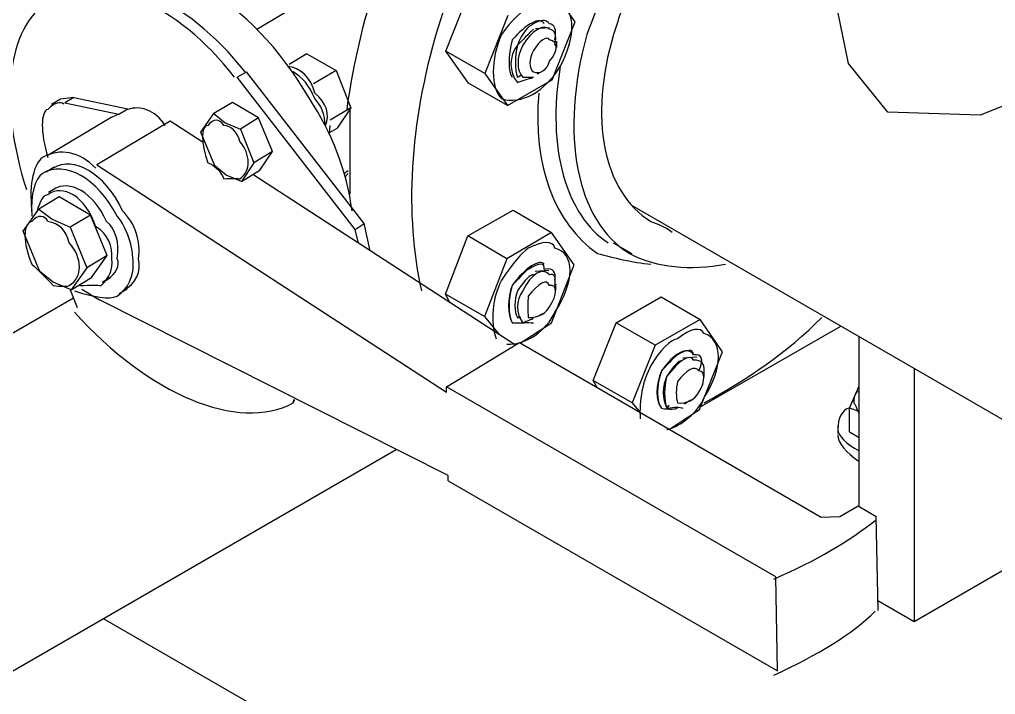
# Model space of a CAD drawing. Header units: inches. Extents: x 0.3 to 33.8, y 15.5 to 37.1.
# Drawn here: x 11.767 to 12.712, y 24.175 to 24.828 of the extents above; entities that cross this region are included whole.
import ezdxf

# ---------------------------------------------------------------- set-up
doc = ezdxf.new("R2010")
doc.units = ezdxf.units.IN
doc.header["$MEASUREMENT"] = 0

# ---------------------------------------------------------------- blocks, each defined once
blk = doc.blocks.new('60298_1')
at = {"transparency": 33554687}
for points in [[(12.07207, 24.8635), (11.99771, 24.81857)], [(12.18, 24.7974), (12.2022, 24.85368)], [(12.30497, 24.8258), (12.28328, 24.85678)], [(12.60758, 24.73853), (12.56937, 24.78552), (12.55646, 24.84852)], [(12.9071, 24.84749), (12.87715, 24.8196), (12.79556, 24.77467), (12.69692, 24.73543), (12.60758, 24.73853)], [(12.2399, 24.832), (12.2177, 24.77571)], [(12.27967, 24.82631), (12.27967, 24.82631)], [(12.28276, 24.76951), (12.30497, 24.8258)], [(12.28018, 24.82012), (12.26676, 24.81909)], [(12.28741, 24.80101), (12.28741, 24.80721)], [(12.2177, 24.77571), (12.18, 24.7974)], [(12.20169, 24.76641), (12.18, 24.7974)], [(12.04522, 24.79481), (12.02817, 24.78449)], [(12.04522, 24.79481), (12.07362, 24.77881)], [(12.07362, 24.77881), (12.05193, 24.76589)], [(12.07362, 24.77881), (12.08808, 24.74266)], [(12.27399, 24.77829), (12.26831, 24.77519)], [(11.97808, 24.77209), (11.98686, 24.77726)], [(12.09221, 24.62492), (11.97808, 24.77209)], [(12.10099, 24.6306), (11.98686, 24.77726)], [(12.2177, 24.77571), (12.23939, 24.74472)], [(12.23939, 24.74472), (12.28276, 24.76951)], [(12.24817, 24.77209), (12.24817, 24.77209)], [(12.26831, 24.77519), (12.26831, 24.77519)], [(12.23939, 24.74472), (12.20169, 24.76641)], [(11.80715, 24.75092), (11.79837, 24.74575)], [(11.82006, 24.75247), (11.80715, 24.75092)], [(11.82006, 24.75247), (11.81128, 24.7473)], [(11.82006, 24.75247), (11.87222, 24.74162)], [(11.81128, 24.7473), (11.86344, 24.73646)], [(11.86344, 24.73646), (11.87222, 24.74162)], [(11.97344, 24.74782), (11.95536, 24.73698)], [(11.99874, 24.73285), (11.97344, 24.74782)], [(12.08808, 24.74266), (12.06794, 24.73078)], [(12.08808, 24.74266), (12.07465, 24.72303)], [(12.08705, 24.74059), (12.08705, 24.659)], [(11.85621, 24.73336), (11.79424, 24.69618)], [(11.86344, 24.73646), (11.85621, 24.73336)], [(11.94297, 24.7189), (11.95536, 24.73698)], [(11.95536, 24.73698), (11.96621, 24.7282)], [(11.99874, 24.73285), (11.98118, 24.722)], [(12.01217, 24.70031), (11.99874, 24.73285)], [(11.91302, 24.72975), (11.84227, 24.6874)], [(11.94503, 24.70909), (11.91302, 24.72975)], [(11.96621, 24.7282), (11.98118, 24.722)], [(11.98118, 24.722), (11.99409, 24.68947)], [(12.06742, 24.71735), (12.06794, 24.72561)], [(12.06794, 24.7189), (12.07465, 24.72303)], [(11.9564, 24.68637), (11.94297, 24.7189)], [(12.01217, 24.70031), (11.99409, 24.68947)], [(11.99977, 24.68224), (12.01217, 24.70031)], [(11.79321, 24.68069), (11.80096, 24.68534)], [(11.84227, 24.6874), (12.18052, 24.46741)], [(11.96724, 24.67759), (11.9564, 24.68637)], [(11.99409, 24.68947), (11.98221, 24.67139)], [(11.98221, 24.67139), (11.96724, 24.67759)], [(11.98221, 24.67139), (11.99977, 24.68224)], [(12.24713, 24.51286), (11.99306, 24.6781)], [(12.0855, 24.68172), (12.08188, 24.67914)], [(12.0855, 24.67914), (12.08292, 24.67604)], [(12.08601, 24.67604), (12.08601, 24.67604)], [(11.79528, 24.66106), (11.8025, 24.66519)], [(12.08653, 24.66829), (12.08653, 24.66829)], [(11.8056, 24.65642), (11.78598, 24.64454)], [(11.83607, 24.63886), (11.8056, 24.65642)], [(12.08653, 24.66416), (12.08653, 24.66416)], [(12.91072, 24.33004), (12.35971, 24.64815)], [(11.771, 24.62337), (11.78598, 24.64454)], [(11.78598, 24.64454), (11.79889, 24.63473)], [(11.83607, 24.63886), (11.81645, 24.62698)], [(11.85208, 24.59961), (11.83607, 24.63886)], [(12.20117, 24.61872), (12.24507, 24.64351)], [(12.24507, 24.64351), (12.28225, 24.62182), (12.23887, 24.59651)], [(11.79889, 24.63473), (11.81645, 24.62698)], [(12.09221, 24.62492), (12.10099, 24.6306)], [(12.10667, 24.60426), (12.10099, 24.6306)], [(11.78701, 24.58412), (11.771, 24.62337)], [(11.81645, 24.62698), (11.83246, 24.58773)], [(12.09531, 24.61149), (12.09221, 24.62492)], [(12.17948, 24.56243), (12.20117, 24.61872)], [(12.23887, 24.59651), (12.20117, 24.61872)], [(12.28225, 24.53454), (12.30394, 24.59083), (12.28225, 24.62182)], [(12.34163, 24.61201), (12.35971, 24.60168)], [(11.85208, 24.59961), (11.83246, 24.58773)], [(11.8371, 24.57844), (11.85208, 24.59961)], [(12.23887, 24.59651), (12.21718, 24.54074)], [(12.27915, 24.59135), (12.27915, 24.59135)], [(11.79992, 24.57379), (11.78701, 24.58412)], [(11.83246, 24.58773), (11.81748, 24.56656)], [(12.27967, 24.58515), (12.26624, 24.58412)], [(11.81748, 24.56656), (11.79992, 24.57379)], [(11.81748, 24.56656), (11.8371, 24.57844)], [(11.84743, 24.57379), (11.85466, 24.57844)], [(12.28638, 24.56605), (12.28638, 24.57224)], [(11.81645, 24.56656), (11.82316, 24.54952)], [(11.82781, 24.56708), (11.84485, 24.55675)], [(11.86396, 24.56295), (11.8717, 24.56759)], [(12.21718, 24.54074), (12.17948, 24.56243)], [(12.18413, 24.55365), (12.17948, 24.56243)], [(10.66641, 23.89265), (11.81955, 24.55882)], [(12.18207, 24.38685), (11.84485, 24.55675)], [(12.34473, 24.53454), (12.38811, 24.55985)], [(12.38811, 24.55985), (12.42581, 24.53764), (12.38243, 24.51286)], [(12.27347, 24.54332), (12.26779, 24.54022)], [(12.21718, 24.54074), (12.23112, 24.5237)], [(12.24765, 24.53712), (12.24765, 24.53712)], [(12.25178, 24.51492), (12.28225, 24.53454)], [(12.26779, 24.53971), (12.26779, 24.53971)], [(12.32253, 24.47877), (12.34473, 24.53454)], [(12.38243, 24.51286), (12.34473, 24.53454)], [(12.42529, 24.45089), (12.4475, 24.50666), (12.42581, 24.53764)], [(12.42736, 24.45398), (12.56214, 24.53145)], [(12.18052, 24.47257), (12.25126, 24.51544)], [(12.25126, 24.51544), (12.54303, 24.34657)], [(12.5797, 24.3569), (12.5797, 24.52163)], [(12.24713, 24.51286), (12.24713, 24.51286)], [(12.38243, 24.51286), (12.36023, 24.45708)], [(12.42219, 24.50769), (12.42219, 24.50769)], [(12.42271, 24.5015), (12.40928, 24.50046)], [(12.42994, 24.48239), (12.42994, 24.48859)], [(12.63289, 24.49065), (12.63289, 24.24536)], [(12.36023, 24.45708), (12.32253, 24.47877)], [(12.32614, 24.47206), (12.32253, 24.47877)], [(12.49914, 24.28873), (12.18052, 24.47257)], [(12.18052, 24.46741), (12.18052, 24.47257)], [(12.5704, 24.45192), (12.5797, 24.47361)], [(12.03231, 24.4607), (12.03231, 24.4607)], [(12.36023, 24.45708), (12.36797, 24.44779)], [(12.41651, 24.45966), (12.41083, 24.45605)], [(12.39069, 24.45347), (12.39069, 24.45347)], [(12.39637, 24.43178), (12.42529, 24.45089)], [(12.41083, 24.45605), (12.41083, 24.45605)], [(12.5797, 24.44882), (12.5704, 24.45192)], [(12.5704, 24.4292), (12.5704, 24.45192)], [(12.55904, 24.43539), (12.55904, 24.42765)], [(12.5704, 24.4292), (12.5797, 24.42352)], [(10.66641, 23.56576), (12.13197, 24.41215)], [(12.18207, 24.38169), (12.18207, 24.38685)], [(12.18207, 24.38169), (12.50069, 24.19785)], [(12.56111, 24.34709), (12.57867, 24.35742)], [(12.57867, 24.35742), (12.59622, 24.34709)], [(12.54303, 24.34657), (12.56111, 24.34709)], [(12.59829, 24.2562), (12.59622, 24.34709)], [(12.80279, 24.34347), (12.63289, 24.24536)], [(12.50069, 24.19785), (12.49914, 24.28873)], [(12.63289, 24.24536), (12.59777, 24.26549)], [(11.84846, 24.24846), (13.74523, 23.15367)]]:
    blk.add_lwpolyline(points, dxfattribs=at)
for points, knots in [([(12.55388, 25.29366), (12.43388, 25.30191), (12.27914, 25.18735), (12.1769, 25.00964), (12.12846, 24.92637), (12.09645, 24.8321), (12.08395, 24.74111)], [0, 0, 0, 0, 1, 1, 1, 2, 2, 2, 2]), ([(12.55388, 25.25235), (12.44569, 25.22702), (12.32383, 25.12128), (12.23887, 24.97349), (12.21153, 24.92676), (12.18821, 24.87314), (12.17174, 24.81857)], [0, 0, 0, 0, 1, 1, 1, 2, 2, 2, 2]), ([(12.55388, 25.07161), (12.48874, 25.06285), (12.41156, 24.99866), (12.35764, 24.90636), (12.34244, 24.87894), (12.32867, 24.84729), (12.31633, 24.81341)], [0, 0, 0, 0, 1, 1, 1, 2, 2, 2, 2]), ([(12.55388, 25.04062), (12.49644, 25.03624), (12.42539, 24.97969), (12.3783, 24.89603), (12.36344, 24.8724), (12.3516, 24.84517), (12.34215, 24.81341)], [0, 0, 0, 0, 1, 1, 1, 2, 2, 2, 2]), ([(12.08911, 24.64299), (12.08421, 24.68093), (12.06964, 24.71901), (12.0478, 24.75144), (11.99138, 24.84899), (11.90175, 24.89968), (11.8464, 24.86505)], [0, 0, 0, 0, 1, 1, 1, 2, 2, 2, 2]), ([(11.9755, 24.77209), (11.91936, 24.84463), (11.8458, 24.87572), (11.79476, 24.84439), (11.75545, 24.82132), (11.74707, 24.74681), (11.7741, 24.66364)], [0, 0, 0, 0, 1, 1, 1, 2, 2, 2, 2]), ([(12.29051, 24.84439), (12.30558, 24.83701), (12.30558, 24.80953), (12.29051, 24.78242), (12.27621, 24.75866), (12.25241, 24.74492), (12.23371, 24.75144), (12.22305, 24.76188), (12.22305, 24.78936), (12.23371, 24.81341), (12.25241, 24.84022), (12.27621, 24.85396), (12.29051, 24.84439)], [0, 0, 0, 0, 1, 1, 1, 2, 2, 2, 3, 3, 3, 4, 4, 4, 4]), ([(12.27502, 24.82373), (12.27132, 24.83153), (12.25731, 24.82344), (12.24403, 24.80824), (12.24003, 24.79351), (12.24003, 24.77733), (12.24403, 24.77209)], [0, 0, 0, 0, 1, 1, 1, 2, 2, 2, 2]), ([(12.28535, 24.80824), (12.2873, 24.81826), (12.28496, 24.82365), (12.28018, 24.82373), (12.27656, 24.82851), (12.27096, 24.82796), (12.26469, 24.82373)], [0, 0, 0, 0, 1, 1, 1, 2, 2, 2, 2]), ([(12.26469, 24.82373), (12.25922, 24.82123), (12.25356, 24.81527), (12.2492, 24.80308), (12.24076, 24.79309), (12.24076, 24.77691), (12.2492, 24.76693), (12.25367, 24.76945), (12.25951, 24.77012), (12.26469, 24.77209)], [0, 0, 0, 0, 1, 1, 1, 2, 2, 2, 3, 3, 3, 3]), ([(12.26469, 24.81857), (12.26215, 24.81657), (12.25738, 24.81155), (12.2492, 24.80308), (12.24659, 24.79286), (12.24659, 24.77923), (12.2492, 24.77209), (12.254, 24.77496), (12.25413, 24.77489), (12.2492, 24.77209)], [0, 0, 0, 0, 1, 1, 1, 2, 2, 2, 3, 3, 3, 3]), ([(12.28535, 24.80308), (12.28743, 24.81345), (12.28546, 24.8178), (12.28018, 24.81857), (12.27463, 24.82406), (12.26278, 24.81721), (12.25436, 24.80308), (12.24816, 24.79188), (12.24816, 24.7782), (12.25436, 24.77209), (12.25897, 24.77196), (12.2637, 24.77242), (12.26469, 24.77209)], [0, 0, 0, 0, 1, 1, 1, 2, 2, 2, 3, 3, 3, 4, 4, 4, 4]), ([(12.28018, 24.80824), (12.28871, 24.8068), (12.28871, 24.7972), (12.28018, 24.78758), (12.27845, 24.77944), (12.27014, 24.77463), (12.26469, 24.77726), (12.25988, 24.78055), (12.25988, 24.79016), (12.26469, 24.79791), (12.27014, 24.80792), (12.27845, 24.81273), (12.28018, 24.80824)], [0, 0, 0, 0, 1, 1, 1, 2, 2, 2, 3, 3, 3, 4, 4, 4, 4]), ([(12.31633, 24.81341), (12.2898, 24.71748), (12.30581, 24.63296), (12.35764, 24.60168), (12.38476, 24.58738), (12.4163, 24.58545), (12.4506, 24.59135)], [0, 0, 0, 0, 1, 1, 1, 2, 2, 2, 2]), ([(12.34215, 24.81341), (12.31816, 24.7335), (12.33193, 24.66081), (12.3783, 24.63266), (12.38503, 24.63015), (12.39229, 24.62731), (12.39896, 24.62233)], [0, 0, 0, 0, 1, 1, 1, 2, 2, 2, 2]), ([(12.06329, 24.72561), (12.06818, 24.73579), (12.06447, 24.74743), (12.05296, 24.7566), (12.04987, 24.77167), (12.0383, 24.78195), (12.02714, 24.78242)], [0, 0, 0, 0, 1, 1, 1, 2, 2, 2, 2]), ([(12.06329, 24.72561), (12.06275, 24.73555), (12.05916, 24.74584), (12.05296, 24.75144), (12.04795, 24.76446), (12.0408, 24.77226), (12.03231, 24.77726)], [0, 0, 0, 0, 1, 1, 1, 2, 2, 2, 2]), ([(12.26985, 24.7566), (12.26379, 24.68728), (12.28456, 24.63078), (12.32666, 24.60168), (12.34234, 24.59742), (12.36022, 24.59302), (12.3783, 24.59135)], [0, 0, 0, 0, 1, 1, 1, 2, 2, 2, 2]), ([(11.81025, 24.74627), (11.80652, 24.74848), (11.80217, 24.74795), (11.79476, 24.74111), (11.78767, 24.73921), (11.78756, 24.71866), (11.79476, 24.69463)], [0, 0, 0, 0, 1, 1, 1, 2, 2, 2, 2]), ([(11.96517, 24.72561), (11.96056, 24.73192), (11.95491, 24.73247), (11.94968, 24.72561), (11.94248, 24.72499), (11.94293, 24.70891), (11.94968, 24.68947), (11.95606, 24.68709), (11.96167, 24.68129), (11.96517, 24.67398)], [0, 0, 0, 0, 1, 1, 1, 2, 2, 2, 3, 3, 3, 3]), ([(11.96517, 24.67398), (11.9734, 24.67452), (11.97905, 24.67396), (11.98067, 24.67398), (11.99148, 24.68145), (11.99104, 24.69753), (11.98067, 24.71012), (11.9779, 24.71935), (11.9723, 24.72514), (11.96517, 24.72561)], [0, 0, 0, 0, 1, 1, 1, 2, 2, 2, 3, 3, 3, 3]), ([(11.84124, 24.6843), (11.82468, 24.70052), (11.80687, 24.70377), (11.7896, 24.69463), (11.7816, 24.68856), (11.77626, 24.67003), (11.77927, 24.64299)], [0, 0, 0, 0, 1, 1, 1, 2, 2, 2, 2]), ([(11.88255, 24.59651), (11.88489, 24.61349), (11.87935, 24.63085), (11.86706, 24.64299), (11.85019, 24.67927), (11.81938, 24.69669), (11.79992, 24.6843)], [0, 0, 0, 0, 1, 1, 1, 2, 2, 2, 2]), ([(11.87738, 24.59135), (11.87717, 24.60884), (11.87163, 24.6262), (11.86189, 24.63783), (11.84248, 24.67462), (11.81167, 24.69205), (11.7896, 24.67914), (11.78238, 24.67442), (11.77785, 24.65884), (11.77927, 24.63783)], [0, 0, 0, 0, 1, 1, 1, 2, 2, 2, 3, 3, 3, 3]), ([(11.86189, 24.59651), (11.8645, 24.61228), (11.86041, 24.6251), (11.85156, 24.63266), (11.83889, 24.66085), (11.81615, 24.67371), (11.79992, 24.66364)], [0, 0, 0, 0, 1, 1, 1, 2, 2, 2, 2]), ([(11.85673, 24.59651), (11.85742, 24.60802), (11.85333, 24.62084), (11.84124, 24.6275), (11.83181, 24.65658), (11.80907, 24.66945), (11.79476, 24.65848), (11.79048, 24.65826), (11.78723, 24.65261), (11.78443, 24.64299)], [0, 0, 0, 0, 1, 1, 1, 2, 2, 2, 3, 3, 3, 3]), ([(11.79476, 24.63266), (11.79187, 24.63887), (11.78509, 24.63953), (11.77927, 24.63266), (11.77017, 24.63054), (11.77071, 24.61124), (11.77927, 24.59135), (11.78647, 24.58507), (11.7932, 24.5781), (11.79992, 24.57069)], [0, 0, 0, 0, 1, 1, 1, 2, 2, 2, 3, 3, 3, 3]), ([(11.79992, 24.57069), (11.80728, 24.56997), (11.81406, 24.56931), (11.81541, 24.57069), (11.82898, 24.57829), (11.82844, 24.59759), (11.81541, 24.61201), (11.81268, 24.62377), (11.80595, 24.63073), (11.79476, 24.63266)], [0, 0, 0, 0, 1, 1, 1, 2, 2, 2, 3, 3, 3, 3]), ([(12.23887, 24.51389), (12.25756, 24.51329), (12.2775, 24.52703), (12.28535, 24.54487), (12.3049, 24.57449), (12.3049, 24.60198), (12.28535, 24.60684), (12.2832, 24.61451), (12.27369, 24.61359), (12.25953, 24.60684)], [0, 0, 0, 0, 1, 1, 1, 2, 2, 2, 3, 3, 3, 3]), ([(12.25953, 24.60684), (12.25375, 24.60215), (12.24414, 24.59202), (12.23371, 24.57586), (12.22494, 24.55878), (12.22255, 24.53572), (12.22854, 24.51905)], [0, 0, 0, 0, 1, 1, 1, 2, 2, 2, 2]), ([(11.82058, 24.56553), (11.83895, 24.55945), (11.8539, 24.55677), (11.86189, 24.56036), (11.873, 24.56827), (11.87772, 24.57935), (11.87738, 24.59135)], [0, 0, 0, 0, 1, 1, 1, 2, 2, 2, 2]), ([(11.82574, 24.57069), (11.83639, 24.57095), (11.8429, 24.57119), (11.8464, 24.57069), (11.85434, 24.57808), (11.85783, 24.58626), (11.85673, 24.59651)], [0, 0, 0, 0, 1, 1, 1, 2, 2, 2, 2]), ([(12.27502, 24.59135), (12.27064, 24.5965), (12.25663, 24.58841), (12.24403, 24.57069), (12.23935, 24.55848), (12.23935, 24.5423), (12.24403, 24.53454)], [0, 0, 0, 0, 1, 1, 1, 2, 2, 2, 2]), ([(12.28535, 24.57586), (12.28663, 24.58322), (12.28429, 24.58862), (12.27502, 24.58618), (12.27588, 24.59347), (12.27028, 24.59293), (12.25953, 24.58618)], [0, 0, 0, 0, 1, 1, 1, 2, 2, 2, 2]), ([(12.25953, 24.58618), (12.25855, 24.5862), (12.25289, 24.58024), (12.24403, 24.57069), (12.24008, 24.55805), (12.24008, 24.54188), (12.24403, 24.53454), (12.253, 24.53442), (12.25884, 24.53509), (12.26469, 24.53454)], [0, 0, 0, 0, 1, 1, 1, 2, 2, 2, 3, 3, 3, 3]), ([(12.26469, 24.58102), (12.26148, 24.58154), (12.25671, 24.57652), (12.2492, 24.56553), (12.24592, 24.55783), (12.24592, 24.5442), (12.2492, 24.53971), (12.25333, 24.53992), (12.25346, 24.53985), (12.2492, 24.53971)], [0, 0, 0, 0, 1, 1, 1, 2, 2, 2, 3, 3, 3, 3]), ([(12.28535, 24.57069), (12.28675, 24.57841), (12.28478, 24.58277), (12.28018, 24.58102), (12.27396, 24.58902), (12.26211, 24.58218), (12.25436, 24.56553), (12.24749, 24.55685), (12.24749, 24.54317), (12.25436, 24.53454), (12.25829, 24.53693), (12.26303, 24.53738), (12.26469, 24.53971)], [0, 0, 0, 0, 1, 1, 1, 2, 2, 2, 3, 3, 3, 4, 4, 4, 4]), ([(12.28018, 24.57069), (12.28804, 24.57177), (12.28804, 24.56217), (12.28018, 24.55004), (12.27778, 24.5444), (12.26946, 24.5396), (12.25953, 24.53971), (12.2592, 24.54552), (12.2592, 24.55512), (12.25953, 24.56036), (12.26946, 24.57289), (12.27778, 24.57769), (12.28018, 24.57069)], [0, 0, 0, 0, 1, 1, 1, 2, 2, 2, 3, 3, 3, 4, 4, 4, 4]), ([(11.82058, 24.54487), (11.89252, 24.46514), (11.97872, 24.42845), (12.03231, 24.45708), (12.03316, 24.46123), (12.03363, 24.46152), (12.03231, 24.45708)], [0, 0, 0, 0, 1, 1, 1, 2, 2, 2, 2]), ([(12.39379, 24.43126), (12.40858, 24.43527), (12.4234, 24.44791), (12.42994, 24.46225), (12.44812, 24.49071), (12.44812, 24.51819), (12.42994, 24.52422), (12.42642, 24.53072), (12.4169, 24.5298), (12.40412, 24.51905)], [0, 0, 0, 0, 1, 1, 1, 2, 2, 2, 3, 3, 3, 3]), ([(12.40412, 24.51905), (12.39696, 24.51836), (12.38735, 24.50824), (12.3783, 24.49323), (12.37024, 24.4786), (12.3667, 24.45944), (12.36797, 24.44159)], [0, 0, 0, 0, 1, 1, 1, 2, 2, 2, 2]), ([(12.41961, 24.50356), (12.41385, 24.51271), (12.39985, 24.50462), (12.38863, 24.48807), (12.38257, 24.47469), (12.38257, 24.45852), (12.38863, 24.45192)], [0, 0, 0, 0, 1, 1, 1, 2, 2, 2, 2]), ([(12.42478, 24.48807), (12.42984, 24.49944), (12.4275, 24.50483), (12.41961, 24.50356), (12.4191, 24.50969), (12.4135, 24.50914), (12.40412, 24.50356)], [0, 0, 0, 0, 1, 1, 1, 2, 2, 2, 2]), ([(12.40412, 24.50356), (12.40176, 24.50241), (12.3961, 24.49645), (12.38863, 24.48807), (12.3833, 24.47427), (12.3833, 24.45809), (12.38863, 24.45192), (12.39621, 24.45064), (12.40205, 24.45131), (12.40412, 24.45192)], [0, 0, 0, 0, 1, 1, 1, 2, 2, 2, 3, 3, 3, 3]), ([(12.40928, 24.4984), (12.40469, 24.49775), (12.39992, 24.49273), (12.39379, 24.4829), (12.38913, 24.47404), (12.38913, 24.46041), (12.39379, 24.45192), (12.39654, 24.45613), (12.39667, 24.45606), (12.39379, 24.45192)], [0, 0, 0, 0, 1, 1, 1, 2, 2, 2, 3, 3, 3, 3]), ([(12.42994, 24.48807), (12.42997, 24.49463), (12.42799, 24.49899), (12.41961, 24.4984), (12.41717, 24.50523), (12.40532, 24.49839), (12.39379, 24.4829), (12.3907, 24.47307), (12.3907, 24.45938), (12.39379, 24.45192), (12.40151, 24.45314), (12.40624, 24.4536), (12.40928, 24.45192)], [0, 0, 0, 0, 1, 1, 1, 2, 2, 2, 3, 3, 3, 4, 4, 4, 4]), ([(12.42478, 24.48807), (12.43125, 24.48798), (12.43125, 24.47838), (12.42478, 24.46741), (12.42099, 24.46062), (12.41268, 24.45581), (12.40412, 24.45708), (12.40242, 24.46174), (12.40242, 24.47134), (12.40412, 24.47774), (12.41268, 24.48911), (12.42099, 24.49391), (12.42478, 24.48807)], [0, 0, 0, 0, 1, 1, 1, 2, 2, 2, 3, 3, 3, 4, 4, 4, 4]), ([(12.5797, 24.46741), (12.57661, 24.46882), (12.57487, 24.46508), (12.57453, 24.45708), (12.57487, 24.45745), (12.57661, 24.4537), (12.5797, 24.44675)], [0, 0, 0, 0, 1, 1, 1, 2, 2, 2, 2]), ([(12.56937, 24.45192), (12.56364, 24.4499), (12.55925, 24.44292), (12.55904, 24.43126), (12.55925, 24.42621), (12.56688, 24.41723), (12.5797, 24.41061)], [0, 0, 0, 0, 1, 1, 1, 2, 2, 2, 2])]:
    blk.add_open_spline(points, degree=3, knots=knots, dxfattribs=at)
for points in [[(11.98583, 24.77726), (11.92821, 24.84996), (11.85465, 24.88105), (11.80509, 24.84955)], [(12.17174, 24.81857), (12.1444, 24.72688), (12.13997, 24.63893), (12.15624, 24.56553)], [(12.29051, 24.78242), (12.27727, 24.70367), (12.2963, 24.63845), (12.33699, 24.61201)], [(11.90837, 24.72561), (11.89878, 24.74074), (11.88411, 24.74495), (11.87222, 24.74111)], [(11.85156, 24.57586), (11.86142, 24.58234), (11.86491, 24.59052), (11.86189, 24.59651)], [(11.86706, 24.56553), (11.88071, 24.57291), (11.88544, 24.584), (11.88255, 24.59651)], [(12.42994, 24.45708), (12.47121, 24.47979), (12.51069, 24.50612), (12.54355, 24.53971)], [(12.55904, 24.4261), (12.55925, 24.41844), (12.56688, 24.40947), (12.5797, 24.40028)], [(12.49707, 24.28667), (12.53822, 24.30433), (12.57139, 24.3243), (12.59519, 24.34347)], [(12.49707, 24.19371), (12.53993, 24.21336), (12.5731, 24.23333), (12.59519, 24.25568)]]:
    blk.add_open_spline(points, degree=3, dxfattribs=at)

msp = doc.modelspace()

# ---------------------------------------------------------------- block references
msp.add_blockref('60298_1', (0, 0))

doc.saveas('drawing.dxf')
